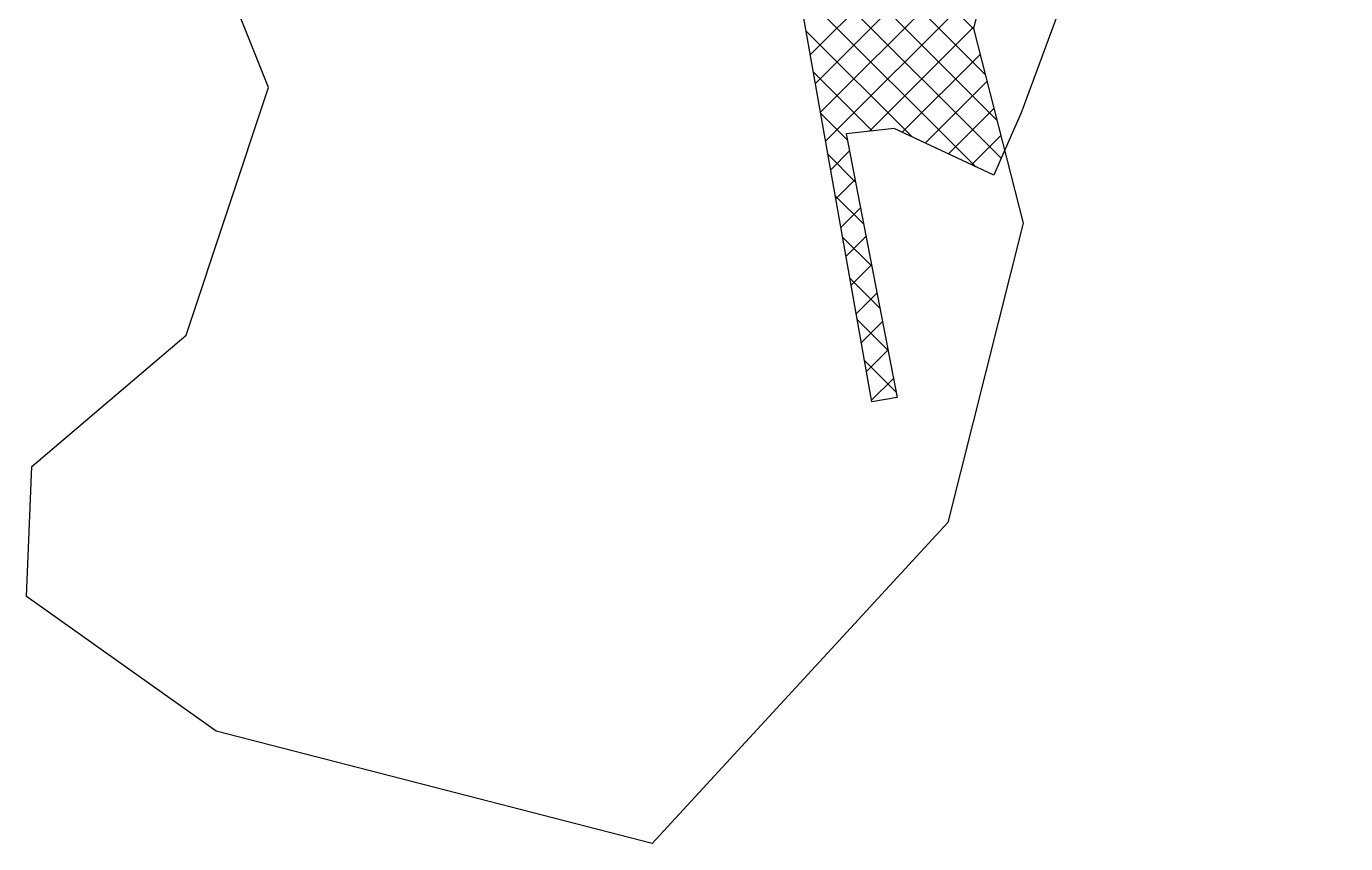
# Model space of a CAD drawing. Header units: metres. Extents: x 325786 to 333768, y 1808927 to 1815015.
# Drawn here: x 326181.7 to 326531.1, y 1811182.4 to 1811398.9 of the extents above; entities that cross this region are included whole.
import ezdxf

# ---------------------------------------------------------------- set-up
doc = ezdxf.new("R2010")
doc.units = ezdxf.units.M
doc.layers.add('HARBOUR', color=1, linetype='Continuous')

msp = doc.modelspace()

# ---------------------------------------------------------------- linework, layer by layer
at = {"color": 3}
for p, q in [((326245.78, 1811382.74), (326212.3, 1811466.73)), ((326442.69, 1811439.78), (326432.52, 1811398.36)), ((326432.52, 1811398.36), (326445.72, 1811346.77)), ((326224.01, 1811317.13), (326245.78, 1811382.74)), ((326445.72, 1811346.77), (326425.78, 1811267.43)), ((326183.09, 1811282.31), (326224.01, 1811317.13)), ((326181.66, 1811247.86), (326183.09, 1811282.31)), ((326425.78, 1811267.43), (326347.42, 1811182.39)), ((326231.92, 1811212.23), (326181.66, 1811247.86)), ((326347.42, 1811182.39), (326231.92, 1811212.23))]:
    msp.add_line(p, q, dxfattribs=at)
at = {"layer": 'HARBOUR'}
for p, q in [((326405.62, 1811299.41), (326361.04, 1811550.86)), ((326457.91, 1811410.45), (326445.21, 1811376.02)), ((326445.21, 1811376.02), (326439.64, 1811363.38)), ((326411.54, 1811371.83), (326398.85, 1811370.46)), ((326437.92, 1811359.46), (326411.54, 1811371.83)), ((326398.85, 1811370.46), (326412.28, 1811300.63)), ((326439.64, 1811363.38), (326437.92, 1811359.46)), ((326412.28, 1811300.63), (326405.62, 1811299.41))]:
    msp.add_line(p, q, dxfattribs=at)
at = {"layer": 'HARBOUR', "linetype": 'Continuous'}
for p, q in [((326389.31, 1811391.41), (326531.11, 1811533.2)), ((326432.56, 1811398.24), (326378.52, 1811452.27)), ((326435.64, 1811386.17), (326380.46, 1811441.35)), ((326390.67, 1811383.78), (326441.39, 1811434.51)), ((326438.73, 1811374.11), (326382.39, 1811430.44)), ((326392.02, 1811376.15), (326438.47, 1811422.6)), ((326439.9, 1811363.96), (326384.33, 1811419.52)), ((326393.37, 1811368.52), (326435.55, 1811410.7)), ((326433.19, 1811361.68), (326386.26, 1811408.61)), ((326416.28, 1811369.61), (326388.2, 1811397.69)), ((326404.95, 1811371.12), (326432.63, 1811398.8)), ((326413.65, 1811370.85), (326434.28, 1811391.48)), ((326405.71, 1811371.2), (326390.13, 1811386.78)), ((326419.77, 1811367.98), (326436.11, 1811384.32)), ((326399.18, 1811368.75), (326392.07, 1811375.86)), ((326425.88, 1811365.11), (326437.94, 1811377.17)), ((326431.99, 1811362.24), (326439.77, 1811370.02)), ((326401.32, 1811357.63), (326394, 1811364.95)), ((326394.72, 1811360.89), (326399.73, 1811365.9)), ((326396.07, 1811353.27), (326401.17, 1811358.37)), ((326403.45, 1811346.52), (326395.94, 1811354.03)), ((326397.43, 1811345.64), (326402.62, 1811350.83)), ((326405.59, 1811335.4), (326397.87, 1811343.11)), ((326398.78, 1811338.01), (326404.07, 1811343.3)), ((326400.13, 1811330.38), (326405.52, 1811335.77)), ((326407.73, 1811324.28), (326399.81, 1811332.2)), ((326401.48, 1811322.76), (326406.97, 1811328.24)), ((326409.87, 1811313.16), (326401.75, 1811321.28)), ((326402.84, 1811315.13), (326408.42, 1811320.71)), ((326404.19, 1811307.5), (326409.86, 1811313.17)), ((326412, 1811302.05), (326403.68, 1811310.37)), ((326405.54, 1811299.87), (326411.31, 1811305.64)), ((326405.65, 1811299.42), (326405.62, 1811299.45))]:
    msp.add_line(p, q, dxfattribs=at)

doc.saveas('drawing.dxf')
